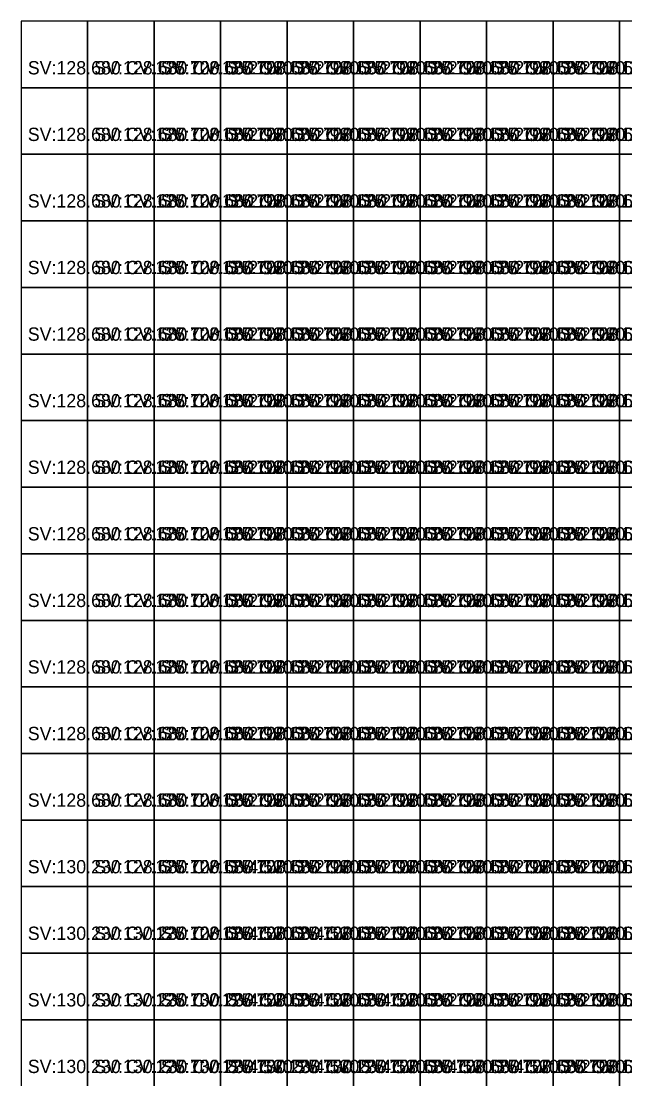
# Model space of a CAD drawing. Header units: metres. Extents: x 287857 to 287981, y 62957 to 63018.
# Drawn here: x 287856.92 to 287866.02, y 63001.93 to 63017.83 of the extents above; entities that cross this region are included whole.
import ezdxf

# ---------------------------------------------------------------- set-up
doc = ezdxf.new("R2010")
doc.units = ezdxf.units.M
doc.layers.add('CORR-CUT', color=7, linetype='Continuous', true_color=0x3b82f6)
doc.layers.add('CORR-DIFF-TXT', color=7, linetype='Continuous', true_color=0xffffff)

msp = doc.modelspace()

# ---------------------------------------------------------------- linework, layer by layer
at = {"layer": 'CORR-CUT'}
for points in [[(287856.925, 63016.831, 128.68), (287857.925, 63016.831, 128.68), (287857.925, 63017.831, 128.68), (287856.925, 63017.831, 128.68), (287856.925, 63016.831, 128.68)], [(287857.925, 63016.831, 128.68), (287858.925, 63016.831, 128.68), (287858.925, 63017.831, 128.68), (287857.925, 63017.831, 128.68), (287857.925, 63016.831, 128.68)], [(287858.925, 63016.831, 128.68), (287859.925, 63016.831, 128.68), (287859.925, 63017.831, 128.68), (287858.925, 63017.831, 128.68), (287858.925, 63016.831, 128.68)], [(287859.925, 63016.831, 128.68), (287860.925, 63016.831, 128.68), (287860.925, 63017.831, 128.68), (287859.925, 63017.831, 128.68), (287859.925, 63016.831, 128.68)], [(287860.925, 63016.831, 128.68), (287861.925, 63016.831, 128.68), (287861.925, 63017.831, 128.68), (287860.925, 63017.831, 128.68), (287860.925, 63016.831, 128.68)], [(287861.925, 63016.831, 128.68), (287862.925, 63016.831, 128.68), (287862.925, 63017.831, 128.68), (287861.925, 63017.831, 128.68), (287861.925, 63016.831, 128.68)], [(287862.925, 63016.831, 128.68), (287863.925, 63016.831, 128.68), (287863.925, 63017.831, 128.68), (287862.925, 63017.831, 128.68), (287862.925, 63016.831, 128.68)], [(287863.925, 63016.831, 128.68), (287864.925, 63016.831, 128.68), (287864.925, 63017.831, 128.68), (287863.925, 63017.831, 128.68), (287863.925, 63016.831, 128.68)], [(287864.925, 63016.831, 128.68), (287865.925, 63016.831, 128.68), (287865.925, 63017.831, 128.68), (287864.925, 63017.831, 128.68), (287864.925, 63016.831, 128.68)], [(287865.925, 63016.831, 128.68), (287866.925, 63016.831, 128.68), (287866.925, 63017.831, 128.68), (287865.925, 63017.831, 128.68), (287865.925, 63016.831, 128.68)], [(287856.925, 63015.831, 128.68), (287857.925, 63015.831, 128.68), (287857.925, 63016.831, 128.68), (287856.925, 63016.831, 128.68), (287856.925, 63015.831, 128.68)], [(287857.925, 63015.831, 128.68), (287858.925, 63015.831, 128.68), (287858.925, 63016.831, 128.68), (287857.925, 63016.831, 128.68), (287857.925, 63015.831, 128.68)], [(287858.925, 63015.831, 128.68), (287859.925, 63015.831, 128.68), (287859.925, 63016.831, 128.68), (287858.925, 63016.831, 128.68), (287858.925, 63015.831, 128.68)], [(287859.925, 63015.831, 128.68), (287860.925, 63015.831, 128.68), (287860.925, 63016.831, 128.68), (287859.925, 63016.831, 128.68), (287859.925, 63015.831, 128.68)], [(287860.925, 63015.831, 128.68), (287861.925, 63015.831, 128.68), (287861.925, 63016.831, 128.68), (287860.925, 63016.831, 128.68), (287860.925, 63015.831, 128.68)], [(287861.925, 63015.831, 128.68), (287862.925, 63015.831, 128.68), (287862.925, 63016.831, 128.68), (287861.925, 63016.831, 128.68), (287861.925, 63015.831, 128.68)], [(287862.925, 63015.831, 128.68), (287863.925, 63015.831, 128.68), (287863.925, 63016.831, 128.68), (287862.925, 63016.831, 128.68), (287862.925, 63015.831, 128.68)], [(287863.925, 63015.831, 128.68), (287864.925, 63015.831, 128.68), (287864.925, 63016.831, 128.68), (287863.925, 63016.831, 128.68), (287863.925, 63015.831, 128.68)], [(287864.925, 63015.831, 128.68), (287865.925, 63015.831, 128.68), (287865.925, 63016.831, 128.68), (287864.925, 63016.831, 128.68), (287864.925, 63015.831, 128.68)], [(287865.925, 63015.831, 128.68), (287866.925, 63015.831, 128.68), (287866.925, 63016.831, 128.68), (287865.925, 63016.831, 128.68), (287865.925, 63015.831, 128.68)], [(287856.925, 63014.831, 128.68), (287857.925, 63014.831, 128.68), (287857.925, 63015.831, 128.68), (287856.925, 63015.831, 128.68), (287856.925, 63014.831, 128.68)], [(287857.925, 63014.831, 128.68), (287858.925, 63014.831, 128.68), (287858.925, 63015.831, 128.68), (287857.925, 63015.831, 128.68), (287857.925, 63014.831, 128.68)], [(287858.925, 63014.831, 128.68), (287859.925, 63014.831, 128.68), (287859.925, 63015.831, 128.68), (287858.925, 63015.831, 128.68), (287858.925, 63014.831, 128.68)], [(287859.925, 63014.831, 128.68), (287860.925, 63014.831, 128.68), (287860.925, 63015.831, 128.68), (287859.925, 63015.831, 128.68), (287859.925, 63014.831, 128.68)], [(287860.925, 63014.831, 128.68), (287861.925, 63014.831, 128.68), (287861.925, 63015.831, 128.68), (287860.925, 63015.831, 128.68), (287860.925, 63014.831, 128.68)], [(287861.925, 63014.831, 128.68), (287862.925, 63014.831, 128.68), (287862.925, 63015.831, 128.68), (287861.925, 63015.831, 128.68), (287861.925, 63014.831, 128.68)], [(287862.925, 63014.831, 128.68), (287863.925, 63014.831, 128.68), (287863.925, 63015.831, 128.68), (287862.925, 63015.831, 128.68), (287862.925, 63014.831, 128.68)], [(287863.925, 63014.831, 128.68), (287864.925, 63014.831, 128.68), (287864.925, 63015.831, 128.68), (287863.925, 63015.831, 128.68), (287863.925, 63014.831, 128.68)], [(287864.925, 63014.831, 128.68), (287865.925, 63014.831, 128.68), (287865.925, 63015.831, 128.68), (287864.925, 63015.831, 128.68), (287864.925, 63014.831, 128.68)], [(287865.925, 63014.831, 128.68), (287866.925, 63014.831, 128.68), (287866.925, 63015.831, 128.68), (287865.925, 63015.831, 128.68), (287865.925, 63014.831, 128.68)], [(287856.925, 63013.831, 128.68), (287857.925, 63013.831, 128.68), (287857.925, 63014.831, 128.68), (287856.925, 63014.831, 128.68), (287856.925, 63013.831, 128.68)], [(287857.925, 63013.831, 128.68), (287858.925, 63013.831, 128.68), (287858.925, 63014.831, 128.68), (287857.925, 63014.831, 128.68), (287857.925, 63013.831, 128.68)], [(287858.925, 63013.831, 128.68), (287859.925, 63013.831, 128.68), (287859.925, 63014.831, 128.68), (287858.925, 63014.831, 128.68), (287858.925, 63013.831, 128.68)], [(287859.925, 63013.831, 128.68), (287860.925, 63013.831, 128.68), (287860.925, 63014.831, 128.68), (287859.925, 63014.831, 128.68), (287859.925, 63013.831, 128.68)], [(287860.925, 63013.831, 128.68), (287861.925, 63013.831, 128.68), (287861.925, 63014.831, 128.68), (287860.925, 63014.831, 128.68), (287860.925, 63013.831, 128.68)], [(287861.925, 63013.831, 128.68), (287862.925, 63013.831, 128.68), (287862.925, 63014.831, 128.68), (287861.925, 63014.831, 128.68), (287861.925, 63013.831, 128.68)], [(287862.925, 63013.831, 128.68), (287863.925, 63013.831, 128.68), (287863.925, 63014.831, 128.68), (287862.925, 63014.831, 128.68), (287862.925, 63013.831, 128.68)], [(287863.925, 63013.831, 128.68), (287864.925, 63013.831, 128.68), (287864.925, 63014.831, 128.68), (287863.925, 63014.831, 128.68), (287863.925, 63013.831, 128.68)], [(287864.925, 63013.831, 128.68), (287865.925, 63013.831, 128.68), (287865.925, 63014.831, 128.68), (287864.925, 63014.831, 128.68), (287864.925, 63013.831, 128.68)], [(287865.925, 63013.831, 128.68), (287866.925, 63013.831, 128.68), (287866.925, 63014.831, 128.68), (287865.925, 63014.831, 128.68), (287865.925, 63013.831, 128.68)], [(287856.925, 63012.831, 128.68), (287857.925, 63012.831, 128.68), (287857.925, 63013.831, 128.68), (287856.925, 63013.831, 128.68), (287856.925, 63012.831, 128.68)], [(287857.925, 63012.831, 128.68), (287858.925, 63012.831, 128.68), (287858.925, 63013.831, 128.68), (287857.925, 63013.831, 128.68), (287857.925, 63012.831, 128.68)], [(287858.925, 63012.831, 128.68), (287859.925, 63012.831, 128.68), (287859.925, 63013.831, 128.68), (287858.925, 63013.831, 128.68), (287858.925, 63012.831, 128.68)], [(287859.925, 63012.831, 128.68), (287860.925, 63012.831, 128.68), (287860.925, 63013.831, 128.68), (287859.925, 63013.831, 128.68), (287859.925, 63012.831, 128.68)], [(287860.925, 63012.831, 128.68), (287861.925, 63012.831, 128.68), (287861.925, 63013.831, 128.68), (287860.925, 63013.831, 128.68), (287860.925, 63012.831, 128.68)], [(287861.925, 63012.831, 128.68), (287862.925, 63012.831, 128.68), (287862.925, 63013.831, 128.68), (287861.925, 63013.831, 128.68), (287861.925, 63012.831, 128.68)], [(287862.925, 63012.831, 128.68), (287863.925, 63012.831, 128.68), (287863.925, 63013.831, 128.68), (287862.925, 63013.831, 128.68), (287862.925, 63012.831, 128.68)], [(287863.925, 63012.831, 128.68), (287864.925, 63012.831, 128.68), (287864.925, 63013.831, 128.68), (287863.925, 63013.831, 128.68), (287863.925, 63012.831, 128.68)], [(287864.925, 63012.831, 128.68), (287865.925, 63012.831, 128.68), (287865.925, 63013.831, 128.68), (287864.925, 63013.831, 128.68), (287864.925, 63012.831, 128.68)], [(287865.925, 63012.831, 128.68), (287866.925, 63012.831, 128.68), (287866.925, 63013.831, 128.68), (287865.925, 63013.831, 128.68), (287865.925, 63012.831, 128.68)], [(287856.925, 63011.831, 128.68), (287857.925, 63011.831, 128.68), (287857.925, 63012.831, 128.68), (287856.925, 63012.831, 128.68), (287856.925, 63011.831, 128.68)], [(287857.925, 63011.831, 128.68), (287858.925, 63011.831, 128.68), (287858.925, 63012.831, 128.68), (287857.925, 63012.831, 128.68), (287857.925, 63011.831, 128.68)], [(287858.925, 63011.831, 128.68), (287859.925, 63011.831, 128.68), (287859.925, 63012.831, 128.68), (287858.925, 63012.831, 128.68), (287858.925, 63011.831, 128.68)], [(287859.925, 63011.831, 128.68), (287860.925, 63011.831, 128.68), (287860.925, 63012.831, 128.68), (287859.925, 63012.831, 128.68), (287859.925, 63011.831, 128.68)], [(287860.925, 63011.831, 128.68), (287861.925, 63011.831, 128.68), (287861.925, 63012.831, 128.68), (287860.925, 63012.831, 128.68), (287860.925, 63011.831, 128.68)], [(287861.925, 63011.831, 128.68), (287862.925, 63011.831, 128.68), (287862.925, 63012.831, 128.68), (287861.925, 63012.831, 128.68), (287861.925, 63011.831, 128.68)], [(287862.925, 63011.831, 128.68), (287863.925, 63011.831, 128.68), (287863.925, 63012.831, 128.68), (287862.925, 63012.831, 128.68), (287862.925, 63011.831, 128.68)], [(287863.925, 63011.831, 128.68), (287864.925, 63011.831, 128.68), (287864.925, 63012.831, 128.68), (287863.925, 63012.831, 128.68), (287863.925, 63011.831, 128.68)], [(287864.925, 63011.831, 128.68), (287865.925, 63011.831, 128.68), (287865.925, 63012.831, 128.68), (287864.925, 63012.831, 128.68), (287864.925, 63011.831, 128.68)], [(287865.925, 63011.831, 128.68), (287866.925, 63011.831, 128.68), (287866.925, 63012.831, 128.68), (287865.925, 63012.831, 128.68), (287865.925, 63011.831, 128.68)], [(287856.925, 63010.831, 128.68), (287857.925, 63010.831, 128.68), (287857.925, 63011.831, 128.68), (287856.925, 63011.831, 128.68), (287856.925, 63010.831, 128.68)], [(287857.925, 63010.831, 128.68), (287858.925, 63010.831, 128.68), (287858.925, 63011.831, 128.68), (287857.925, 63011.831, 128.68), (287857.925, 63010.831, 128.68)], [(287858.925, 63010.831, 128.68), (287859.925, 63010.831, 128.68), (287859.925, 63011.831, 128.68), (287858.925, 63011.831, 128.68), (287858.925, 63010.831, 128.68)], [(287859.925, 63010.831, 128.68), (287860.925, 63010.831, 128.68), (287860.925, 63011.831, 128.68), (287859.925, 63011.831, 128.68), (287859.925, 63010.831, 128.68)], [(287860.925, 63010.831, 128.68), (287861.925, 63010.831, 128.68), (287861.925, 63011.831, 128.68), (287860.925, 63011.831, 128.68), (287860.925, 63010.831, 128.68)], [(287861.925, 63010.831, 128.68), (287862.925, 63010.831, 128.68), (287862.925, 63011.831, 128.68), (287861.925, 63011.831, 128.68), (287861.925, 63010.831, 128.68)], [(287862.925, 63010.831, 128.68), (287863.925, 63010.831, 128.68), (287863.925, 63011.831, 128.68), (287862.925, 63011.831, 128.68), (287862.925, 63010.831, 128.68)], [(287863.925, 63010.831, 128.68), (287864.925, 63010.831, 128.68), (287864.925, 63011.831, 128.68), (287863.925, 63011.831, 128.68), (287863.925, 63010.831, 128.68)], [(287864.925, 63010.831, 128.68), (287865.925, 63010.831, 128.68), (287865.925, 63011.831, 128.68), (287864.925, 63011.831, 128.68), (287864.925, 63010.831, 128.68)], [(287865.925, 63010.831, 128.68), (287866.925, 63010.831, 128.68), (287866.925, 63011.831, 128.68), (287865.925, 63011.831, 128.68), (287865.925, 63010.831, 128.68)], [(287856.925, 63009.831, 128.68), (287857.925, 63009.831, 128.68), (287857.925, 63010.831, 128.68), (287856.925, 63010.831, 128.68), (287856.925, 63009.831, 128.68)], [(287857.925, 63009.831, 128.68), (287858.925, 63009.831, 128.68), (287858.925, 63010.831, 128.68), (287857.925, 63010.831, 128.68), (287857.925, 63009.831, 128.68)], [(287858.925, 63009.831, 128.68), (287859.925, 63009.831, 128.68), (287859.925, 63010.831, 128.68), (287858.925, 63010.831, 128.68), (287858.925, 63009.831, 128.68)], [(287859.925, 63009.831, 128.68), (287860.925, 63009.831, 128.68), (287860.925, 63010.831, 128.68), (287859.925, 63010.831, 128.68), (287859.925, 63009.831, 128.68)], [(287860.925, 63009.831, 128.68), (287861.925, 63009.831, 128.68), (287861.925, 63010.831, 128.68), (287860.925, 63010.831, 128.68), (287860.925, 63009.831, 128.68)], [(287861.925, 63009.831, 128.68), (287862.925, 63009.831, 128.68), (287862.925, 63010.831, 128.68), (287861.925, 63010.831, 128.68), (287861.925, 63009.831, 128.68)], [(287862.925, 63009.831, 128.68), (287863.925, 63009.831, 128.68), (287863.925, 63010.831, 128.68), (287862.925, 63010.831, 128.68), (287862.925, 63009.831, 128.68)], [(287863.925, 63009.831, 128.68), (287864.925, 63009.831, 128.68), (287864.925, 63010.831, 128.68), (287863.925, 63010.831, 128.68), (287863.925, 63009.831, 128.68)], [(287864.925, 63009.831, 128.68), (287865.925, 63009.831, 128.68), (287865.925, 63010.831, 128.68), (287864.925, 63010.831, 128.68), (287864.925, 63009.831, 128.68)], [(287865.925, 63009.831, 128.68), (287866.925, 63009.831, 128.68), (287866.925, 63010.831, 128.68), (287865.925, 63010.831, 128.68), (287865.925, 63009.831, 128.68)], [(287856.925, 63008.831, 128.68), (287857.925, 63008.831, 128.68), (287857.925, 63009.831, 128.68), (287856.925, 63009.831, 128.68), (287856.925, 63008.831, 128.68)], [(287857.925, 63008.831, 128.68), (287858.925, 63008.831, 128.68), (287858.925, 63009.831, 128.68), (287857.925, 63009.831, 128.68), (287857.925, 63008.831, 128.68)], [(287858.925, 63008.831, 128.68), (287859.925, 63008.831, 128.68), (287859.925, 63009.831, 128.68), (287858.925, 63009.831, 128.68), (287858.925, 63008.831, 128.68)], [(287859.925, 63008.831, 128.68), (287860.925, 63008.831, 128.68), (287860.925, 63009.831, 128.68), (287859.925, 63009.831, 128.68), (287859.925, 63008.831, 128.68)], [(287860.925, 63008.831, 128.68), (287861.925, 63008.831, 128.68), (287861.925, 63009.831, 128.68), (287860.925, 63009.831, 128.68), (287860.925, 63008.831, 128.68)], [(287861.925, 63008.831, 128.68), (287862.925, 63008.831, 128.68), (287862.925, 63009.831, 128.68), (287861.925, 63009.831, 128.68), (287861.925, 63008.831, 128.68)], [(287862.925, 63008.831, 128.68), (287863.925, 63008.831, 128.68), (287863.925, 63009.831, 128.68), (287862.925, 63009.831, 128.68), (287862.925, 63008.831, 128.68)], [(287863.925, 63008.831, 128.68), (287864.925, 63008.831, 128.68), (287864.925, 63009.831, 128.68), (287863.925, 63009.831, 128.68), (287863.925, 63008.831, 128.68)], [(287864.925, 63008.831, 128.68), (287865.925, 63008.831, 128.68), (287865.925, 63009.831, 128.68), (287864.925, 63009.831, 128.68), (287864.925, 63008.831, 128.68)], [(287865.925, 63008.831, 128.68), (287866.925, 63008.831, 128.68), (287866.925, 63009.831, 128.68), (287865.925, 63009.831, 128.68), (287865.925, 63008.831, 128.68)], [(287856.925, 63007.831, 128.68), (287857.925, 63007.831, 128.68), (287857.925, 63008.831, 128.68), (287856.925, 63008.831, 128.68), (287856.925, 63007.831, 128.68)], [(287857.925, 63007.831, 128.68), (287858.925, 63007.831, 128.68), (287858.925, 63008.831, 128.68), (287857.925, 63008.831, 128.68), (287857.925, 63007.831, 128.68)], [(287858.925, 63007.831, 128.68), (287859.925, 63007.831, 128.68), (287859.925, 63008.831, 128.68), (287858.925, 63008.831, 128.68), (287858.925, 63007.831, 128.68)], [(287859.925, 63007.831, 128.68), (287860.925, 63007.831, 128.68), (287860.925, 63008.831, 128.68), (287859.925, 63008.831, 128.68), (287859.925, 63007.831, 128.68)], [(287860.925, 63007.831, 128.68), (287861.925, 63007.831, 128.68), (287861.925, 63008.831, 128.68), (287860.925, 63008.831, 128.68), (287860.925, 63007.831, 128.68)], [(287861.925, 63007.831, 128.68), (287862.925, 63007.831, 128.68), (287862.925, 63008.831, 128.68), (287861.925, 63008.831, 128.68), (287861.925, 63007.831, 128.68)], [(287862.925, 63007.831, 128.68), (287863.925, 63007.831, 128.68), (287863.925, 63008.831, 128.68), (287862.925, 63008.831, 128.68), (287862.925, 63007.831, 128.68)], [(287863.925, 63007.831, 128.68), (287864.925, 63007.831, 128.68), (287864.925, 63008.831, 128.68), (287863.925, 63008.831, 128.68), (287863.925, 63007.831, 128.68)], [(287864.925, 63007.831, 128.68), (287865.925, 63007.831, 128.68), (287865.925, 63008.831, 128.68), (287864.925, 63008.831, 128.68), (287864.925, 63007.831, 128.68)], [(287865.925, 63007.831, 128.68), (287866.925, 63007.831, 128.68), (287866.925, 63008.831, 128.68), (287865.925, 63008.831, 128.68), (287865.925, 63007.831, 128.68)], [(287856.925, 63006.831, 128.68), (287857.925, 63006.831, 128.68), (287857.925, 63007.831, 128.68), (287856.925, 63007.831, 128.68), (287856.925, 63006.831, 128.68)], [(287857.925, 63006.831, 128.68), (287858.925, 63006.831, 128.68), (287858.925, 63007.831, 128.68), (287857.925, 63007.831, 128.68), (287857.925, 63006.831, 128.68)], [(287858.925, 63006.831, 128.68), (287859.925, 63006.831, 128.68), (287859.925, 63007.831, 128.68), (287858.925, 63007.831, 128.68), (287858.925, 63006.831, 128.68)], [(287859.925, 63006.831, 128.68), (287860.925, 63006.831, 128.68), (287860.925, 63007.831, 128.68), (287859.925, 63007.831, 128.68), (287859.925, 63006.831, 128.68)], [(287860.925, 63006.831, 128.68), (287861.925, 63006.831, 128.68), (287861.925, 63007.831, 128.68), (287860.925, 63007.831, 128.68), (287860.925, 63006.831, 128.68)], [(287861.925, 63006.831, 128.68), (287862.925, 63006.831, 128.68), (287862.925, 63007.831, 128.68), (287861.925, 63007.831, 128.68), (287861.925, 63006.831, 128.68)], [(287862.925, 63006.831, 128.68), (287863.925, 63006.831, 128.68), (287863.925, 63007.831, 128.68), (287862.925, 63007.831, 128.68), (287862.925, 63006.831, 128.68)], [(287863.925, 63006.831, 128.68), (287864.925, 63006.831, 128.68), (287864.925, 63007.831, 128.68), (287863.925, 63007.831, 128.68), (287863.925, 63006.831, 128.68)], [(287864.925, 63006.831, 128.68), (287865.925, 63006.831, 128.68), (287865.925, 63007.831, 128.68), (287864.925, 63007.831, 128.68), (287864.925, 63006.831, 128.68)], [(287865.925, 63006.831, 128.68), (287866.925, 63006.831, 128.68), (287866.925, 63007.831, 128.68), (287865.925, 63007.831, 128.68), (287865.925, 63006.831, 128.68)], [(287856.925, 63005.831, 128.68), (287857.925, 63005.831, 128.68), (287857.925, 63006.831, 128.68), (287856.925, 63006.831, 128.68), (287856.925, 63005.831, 128.68)], [(287857.925, 63005.831, 128.68), (287858.925, 63005.831, 128.68), (287858.925, 63006.831, 128.68), (287857.925, 63006.831, 128.68), (287857.925, 63005.831, 128.68)], [(287858.925, 63005.831, 128.68), (287859.925, 63005.831, 128.68), (287859.925, 63006.831, 128.68), (287858.925, 63006.831, 128.68), (287858.925, 63005.831, 128.68)], [(287859.925, 63005.831, 128.68), (287860.925, 63005.831, 128.68), (287860.925, 63006.831, 128.68), (287859.925, 63006.831, 128.68), (287859.925, 63005.831, 128.68)], [(287860.925, 63005.831, 128.68), (287861.925, 63005.831, 128.68), (287861.925, 63006.831, 128.68), (287860.925, 63006.831, 128.68), (287860.925, 63005.831, 128.68)], [(287861.925, 63005.831, 128.68), (287862.925, 63005.831, 128.68), (287862.925, 63006.831, 128.68), (287861.925, 63006.831, 128.68), (287861.925, 63005.831, 128.68)], [(287862.925, 63005.831, 128.68), (287863.925, 63005.831, 128.68), (287863.925, 63006.831, 128.68), (287862.925, 63006.831, 128.68), (287862.925, 63005.831, 128.68)], [(287863.925, 63005.831, 128.68), (287864.925, 63005.831, 128.68), (287864.925, 63006.831, 128.68), (287863.925, 63006.831, 128.68), (287863.925, 63005.831, 128.68)], [(287864.925, 63005.831, 128.68), (287865.925, 63005.831, 128.68), (287865.925, 63006.831, 128.68), (287864.925, 63006.831, 128.68), (287864.925, 63005.831, 128.68)], [(287865.925, 63005.831, 128.68), (287866.925, 63005.831, 128.68), (287866.925, 63006.831, 128.68), (287865.925, 63006.831, 128.68), (287865.925, 63005.831, 128.68)], [(287856.925, 63004.831, 130.23), (287857.925, 63004.831, 130.23), (287857.925, 63005.831, 130.23), (287856.925, 63005.831, 130.23), (287856.925, 63004.831, 130.23)], [(287857.925, 63004.831, 128.68), (287858.925, 63004.831, 128.68), (287858.925, 63005.831, 128.68), (287857.925, 63005.831, 128.68), (287857.925, 63004.831, 128.68)], [(287858.925, 63004.831, 128.68), (287859.925, 63004.831, 128.68), (287859.925, 63005.831, 128.68), (287858.925, 63005.831, 128.68), (287858.925, 63004.831, 128.68)], [(287859.925, 63004.831, 128.68), (287860.925, 63004.831, 128.68), (287860.925, 63005.831, 128.68), (287859.925, 63005.831, 128.68), (287859.925, 63004.831, 128.68)], [(287860.925, 63004.831, 128.68), (287861.925, 63004.831, 128.68), (287861.925, 63005.831, 128.68), (287860.925, 63005.831, 128.68), (287860.925, 63004.831, 128.68)], [(287861.925, 63004.831, 128.68), (287862.925, 63004.831, 128.68), (287862.925, 63005.831, 128.68), (287861.925, 63005.831, 128.68), (287861.925, 63004.831, 128.68)], [(287862.925, 63004.831, 128.68), (287863.925, 63004.831, 128.68), (287863.925, 63005.831, 128.68), (287862.925, 63005.831, 128.68), (287862.925, 63004.831, 128.68)], [(287863.925, 63004.831, 128.68), (287864.925, 63004.831, 128.68), (287864.925, 63005.831, 128.68), (287863.925, 63005.831, 128.68), (287863.925, 63004.831, 128.68)], [(287864.925, 63004.831, 128.68), (287865.925, 63004.831, 128.68), (287865.925, 63005.831, 128.68), (287864.925, 63005.831, 128.68), (287864.925, 63004.831, 128.68)], [(287865.925, 63004.831, 128.68), (287866.925, 63004.831, 128.68), (287866.925, 63005.831, 128.68), (287865.925, 63005.831, 128.68), (287865.925, 63004.831, 128.68)], [(287856.925, 63003.831, 130.23), (287857.925, 63003.831, 130.23), (287857.925, 63004.831, 130.23), (287856.925, 63004.831, 130.23), (287856.925, 63003.831, 130.23)], [(287857.925, 63003.831, 130.23), (287858.925, 63003.831, 130.23), (287858.925, 63004.831, 130.23), (287857.925, 63004.831, 130.23), (287857.925, 63003.831, 130.23)], [(287858.925, 63003.831, 128.68), (287859.925, 63003.831, 128.68), (287859.925, 63004.831, 128.68), (287858.925, 63004.831, 128.68), (287858.925, 63003.831, 128.68)], [(287859.925, 63003.831, 128.68), (287860.925, 63003.831, 128.68), (287860.925, 63004.831, 128.68), (287859.925, 63004.831, 128.68), (287859.925, 63003.831, 128.68)], [(287860.925, 63003.831, 128.68), (287861.925, 63003.831, 128.68), (287861.925, 63004.831, 128.68), (287860.925, 63004.831, 128.68), (287860.925, 63003.831, 128.68)], [(287861.925, 63003.831, 128.68), (287862.925, 63003.831, 128.68), (287862.925, 63004.831, 128.68), (287861.925, 63004.831, 128.68), (287861.925, 63003.831, 128.68)], [(287862.925, 63003.831, 128.68), (287863.925, 63003.831, 128.68), (287863.925, 63004.831, 128.68), (287862.925, 63004.831, 128.68), (287862.925, 63003.831, 128.68)], [(287863.925, 63003.831, 128.68), (287864.925, 63003.831, 128.68), (287864.925, 63004.831, 128.68), (287863.925, 63004.831, 128.68), (287863.925, 63003.831, 128.68)], [(287864.925, 63003.831, 128.68), (287865.925, 63003.831, 128.68), (287865.925, 63004.831, 128.68), (287864.925, 63004.831, 128.68), (287864.925, 63003.831, 128.68)], [(287865.925, 63003.831, 128.68), (287866.925, 63003.831, 128.68), (287866.925, 63004.831, 128.68), (287865.925, 63004.831, 128.68), (287865.925, 63003.831, 128.68)], [(287856.925, 63002.831, 130.23), (287857.925, 63002.831, 130.23), (287857.925, 63003.831, 130.23), (287856.925, 63003.831, 130.23), (287856.925, 63002.831, 130.23)], [(287857.925, 63002.831, 130.23), (287858.925, 63002.831, 130.23), (287858.925, 63003.831, 130.23), (287857.925, 63003.831, 130.23), (287857.925, 63002.831, 130.23)], [(287858.925, 63002.831, 130.23), (287859.925, 63002.831, 130.23), (287859.925, 63003.831, 130.23), (287858.925, 63003.831, 130.23), (287858.925, 63002.831, 130.23)], [(287859.925, 63002.831, 128.68), (287860.925, 63002.831, 128.68), (287860.925, 63003.831, 128.68), (287859.925, 63003.831, 128.68), (287859.925, 63002.831, 128.68)], [(287860.925, 63002.831, 128.68), (287861.925, 63002.831, 128.68), (287861.925, 63003.831, 128.68), (287860.925, 63003.831, 128.68), (287860.925, 63002.831, 128.68)], [(287861.925, 63002.831, 128.68), (287862.925, 63002.831, 128.68), (287862.925, 63003.831, 128.68), (287861.925, 63003.831, 128.68), (287861.925, 63002.831, 128.68)], [(287862.925, 63002.831, 128.68), (287863.925, 63002.831, 128.68), (287863.925, 63003.831, 128.68), (287862.925, 63003.831, 128.68), (287862.925, 63002.831, 128.68)], [(287863.925, 63002.831, 128.68), (287864.925, 63002.831, 128.68), (287864.925, 63003.831, 128.68), (287863.925, 63003.831, 128.68), (287863.925, 63002.831, 128.68)], [(287864.925, 63002.831, 128.68), (287865.925, 63002.831, 128.68), (287865.925, 63003.831, 128.68), (287864.925, 63003.831, 128.68), (287864.925, 63002.831, 128.68)], [(287865.925, 63002.831, 128.68), (287866.925, 63002.831, 128.68), (287866.925, 63003.831, 128.68), (287865.925, 63003.831, 128.68), (287865.925, 63002.831, 128.68)], [(287856.925, 63001.831, 130.23), (287857.925, 63001.831, 130.23), (287857.925, 63002.831, 130.23), (287856.925, 63002.831, 130.23), (287856.925, 63001.831, 130.23)], [(287857.925, 63001.831, 130.23), (287858.925, 63001.831, 130.23), (287858.925, 63002.831, 130.23), (287857.925, 63002.831, 130.23), (287857.925, 63001.831, 130.23)], [(287858.925, 63001.831, 130.23), (287859.925, 63001.831, 130.23), (287859.925, 63002.831, 130.23), (287858.925, 63002.831, 130.23), (287858.925, 63001.831, 130.23)], [(287859.925, 63001.831, 130.23), (287860.925, 63001.831, 130.23), (287860.925, 63002.831, 130.23), (287859.925, 63002.831, 130.23), (287859.925, 63001.831, 130.23)], [(287860.925, 63001.831, 130.23), (287861.925, 63001.831, 130.23), (287861.925, 63002.831, 130.23), (287860.925, 63002.831, 130.23), (287860.925, 63001.831, 130.23)], [(287861.925, 63001.831, 128.68), (287862.925, 63001.831, 128.68), (287862.925, 63002.831, 128.68), (287861.925, 63002.831, 128.68), (287861.925, 63001.831, 128.68)], [(287862.925, 63001.831, 128.68), (287863.925, 63001.831, 128.68), (287863.925, 63002.831, 128.68), (287862.925, 63002.831, 128.68), (287862.925, 63001.831, 128.68)], [(287863.925, 63001.831, 128.68), (287864.925, 63001.831, 128.68), (287864.925, 63002.831, 128.68), (287863.925, 63002.831, 128.68), (287863.925, 63001.831, 128.68)], [(287864.925, 63001.831, 128.68), (287865.925, 63001.831, 128.68), (287865.925, 63002.831, 128.68), (287864.925, 63002.831, 128.68), (287864.925, 63001.831, 128.68)], [(287865.925, 63001.831, 128.68), (287866.925, 63001.831, 128.68), (287866.925, 63002.831, 128.68), (287865.925, 63002.831, 128.68), (287865.925, 63001.831, 128.68)]]:
    msp.add_polyline3d(points, dxfattribs=at)

# ---------------------------------------------------------------- texts
at = {"layer": 'CORR-DIFF-TXT'}
for s, p in [('SV:128.680 CV:125.700 D:-2.980', (287857.025, 63017.031, 128.68)), ('SV:128.680 CV:125.700 D:-2.980', (287858.025, 63017.031, 128.68)), ('SV:128.680 CV:125.700 D:-2.980', (287859.025, 63017.031, 128.68)), ('SV:128.680 CV:125.700 D:-2.980', (287860.025, 63017.031, 128.68)), ('SV:128.680 CV:125.700 D:-2.980', (287861.025, 63017.031, 128.68)), ('SV:128.680 CV:125.700 D:-2.980', (287862.025, 63017.031, 128.68)), ('SV:128.680 CV:125.700 D:-2.980', (287863.025, 63017.031, 128.68)), ('SV:128.680 CV:125.700 D:-2.980', (287864.025, 63017.031, 128.68)), ('SV:128.680 CV:125.700 D:-2.980', (287865.025, 63017.031, 128.68)), ('SV:128.680 CV:125.700 D:-2.980', (287857.025, 63016.031, 128.68)), ('SV:128.680 CV:125.700 D:-2.980', (287858.025, 63016.031, 128.68)), ('SV:128.680 CV:125.700 D:-2.980', (287859.025, 63016.031, 128.68)), ('SV:128.680 CV:125.700 D:-2.980', (287860.025, 63016.031, 128.68)), ('SV:128.680 CV:125.700 D:-2.980', (287861.025, 63016.031, 128.68)), ('SV:128.680 CV:125.700 D:-2.980', (287862.025, 63016.031, 128.68)), ('SV:128.680 CV:125.700 D:-2.980', (287863.025, 63016.031, 128.68)), ('SV:128.680 CV:125.700 D:-2.980', (287864.025, 63016.031, 128.68)), ('SV:128.680 CV:125.700 D:-2.980', (287865.025, 63016.031, 128.68)), ('SV:128.680 CV:125.700 D:-2.980', (287857.025, 63015.031, 128.68)), ('SV:128.680 CV:125.700 D:-2.980', (287858.025, 63015.031, 128.68)), ('SV:128.680 CV:125.700 D:-2.980', (287859.025, 63015.031, 128.68)), ('SV:128.680 CV:125.700 D:-2.980', (287860.025, 63015.031, 128.68)), ('SV:128.680 CV:125.700 D:-2.980', (287861.025, 63015.031, 128.68)), ('SV:128.680 CV:125.700 D:-2.980', (287862.025, 63015.031, 128.68)), ('SV:128.680 CV:125.700 D:-2.980', (287863.025, 63015.031, 128.68)), ('SV:128.680 CV:125.700 D:-2.980', (287864.025, 63015.031, 128.68)), ('SV:128.680 CV:125.700 D:-2.980', (287865.025, 63015.031, 128.68)), ('SV:128.680 CV:125.700 D:-2.980', (287857.025, 63014.031, 128.68)), ('SV:128.680 CV:125.700 D:-2.980', (287858.025, 63014.031, 128.68)), ('SV:128.680 CV:125.700 D:-2.980', (287859.025, 63014.031, 128.68)), ('SV:128.680 CV:125.700 D:-2.980', (287860.025, 63014.031, 128.68)), ('SV:128.680 CV:125.700 D:-2.980', (287861.025, 63014.031, 128.68)), ('SV:128.680 CV:125.700 D:-2.980', (287862.025, 63014.031, 128.68)), ('SV:128.680 CV:125.700 D:-2.980', (287863.025, 63014.031, 128.68)), ('SV:128.680 CV:125.700 D:-2.980', (287864.025, 63014.031, 128.68)), ('SV:128.680 CV:125.700 D:-2.980', (287865.025, 63014.031, 128.68)), ('SV:128.680 CV:125.700 D:-2.980', (287857.025, 63013.031, 128.68)), ('SV:128.680 CV:125.700 D:-2.980', (287858.025, 63013.031, 128.68)), ('SV:128.680 CV:125.700 D:-2.980', (287859.025, 63013.031, 128.68)), ('SV:128.680 CV:125.700 D:-2.980', (287860.025, 63013.031, 128.68)), ('SV:128.680 CV:125.700 D:-2.980', (287861.025, 63013.031, 128.68)), ('SV:128.680 CV:125.700 D:-2.980', (287862.025, 63013.031, 128.68)), ('SV:128.680 CV:125.700 D:-2.980', (287863.025, 63013.031, 128.68)), ('SV:128.680 CV:125.700 D:-2.980', (287864.025, 63013.031, 128.68)), ('SV:128.680 CV:125.700 D:-2.980', (287865.025, 63013.031, 128.68)), ('SV:128.680 CV:125.700 D:-2.980', (287857.025, 63012.031, 128.68)), ('SV:128.680 CV:125.700 D:-2.980', (287858.025, 63012.031, 128.68)), ('SV:128.680 CV:125.700 D:-2.980', (287859.025, 63012.031, 128.68)), ('SV:128.680 CV:125.700 D:-2.980', (287860.025, 63012.031, 128.68)), ('SV:128.680 CV:125.700 D:-2.980', (287861.025, 63012.031, 128.68)), ('SV:128.680 CV:125.700 D:-2.980', (287862.025, 63012.031, 128.68)), ('SV:128.680 CV:125.700 D:-2.980', (287863.025, 63012.031, 128.68)), ('SV:128.680 CV:125.700 D:-2.980', (287864.025, 63012.031, 128.68)), ('SV:128.680 CV:125.700 D:-2.980', (287865.025, 63012.031, 128.68)), ('SV:128.680 CV:125.700 D:-2.980', (287857.025, 63011.031, 128.68)), ('SV:128.680 CV:125.700 D:-2.980', (287858.025, 63011.031, 128.68)), ('SV:128.680 CV:125.700 D:-2.980', (287859.025, 63011.031, 128.68)), ('SV:128.680 CV:125.700 D:-2.980', (287860.025, 63011.031, 128.68)), ('SV:128.680 CV:125.700 D:-2.980', (287861.025, 63011.031, 128.68)), ('SV:128.680 CV:125.700 D:-2.980', (287862.025, 63011.031, 128.68)), ('SV:128.680 CV:125.700 D:-2.980', (287863.025, 63011.031, 128.68)), ('SV:128.680 CV:125.700 D:-2.980', (287864.025, 63011.031, 128.68)), ('SV:128.680 CV:125.700 D:-2.980', (287865.025, 63011.031, 128.68)), ('SV:128.680 CV:125.700 D:-2.980', (287857.025, 63010.031, 128.68)), ('SV:128.680 CV:125.700 D:-2.980', (287858.025, 63010.031, 128.68)), ('SV:128.680 CV:125.700 D:-2.980', (287859.025, 63010.031, 128.68)), ('SV:128.680 CV:125.700 D:-2.980', (287860.025, 63010.031, 128.68)), ('SV:128.680 CV:125.700 D:-2.980', (287861.025, 63010.031, 128.68)), ('SV:128.680 CV:125.700 D:-2.980', (287862.025, 63010.031, 128.68)), ('SV:128.680 CV:125.700 D:-2.980', (287863.025, 63010.031, 128.68)), ('SV:128.680 CV:125.700 D:-2.980', (287864.025, 63010.031, 128.68)), ('SV:128.680 CV:125.700 D:-2.980', (287865.025, 63010.031, 128.68)), ('SV:128.680 CV:125.700 D:-2.980', (287857.025, 63009.031, 128.68)), ('SV:128.680 CV:125.700 D:-2.980', (287858.025, 63009.031, 128.68)), ('SV:128.680 CV:125.700 D:-2.980', (287859.025, 63009.031, 128.68)), ('SV:128.680 CV:125.700 D:-2.980', (287860.025, 63009.031, 128.68)), ('SV:128.680 CV:125.700 D:-2.980', (287861.025, 63009.031, 128.68)), ('SV:128.680 CV:125.700 D:-2.980', (287862.025, 63009.031, 128.68)), ('SV:128.680 CV:125.700 D:-2.980', (287863.025, 63009.031, 128.68)), ('SV:128.680 CV:125.700 D:-2.980', (287864.025, 63009.031, 128.68)), ('SV:128.680 CV:125.700 D:-2.980', (287865.025, 63009.031, 128.68)), ('SV:128.680 CV:125.700 D:-2.980', (287857.025, 63008.031, 128.68)), ('SV:128.680 CV:125.700 D:-2.980', (287858.025, 63008.031, 128.68)), ('SV:128.680 CV:125.700 D:-2.980', (287859.025, 63008.031, 128.68)), ('SV:128.680 CV:125.700 D:-2.980', (287860.025, 63008.031, 128.68)), ('SV:128.680 CV:125.700 D:-2.980', (287861.025, 63008.031, 128.68)), ('SV:128.680 CV:125.700 D:-2.980', (287862.025, 63008.031, 128.68)), ('SV:128.680 CV:125.700 D:-2.980', (287863.025, 63008.031, 128.68)), ('SV:128.680 CV:125.700 D:-2.980', (287864.025, 63008.031, 128.68)), ('SV:128.680 CV:125.700 D:-2.980', (287865.025, 63008.031, 128.68)), ('SV:128.680 CV:125.700 D:-2.980', (287857.025, 63007.031, 128.68)), ('SV:128.680 CV:125.700 D:-2.980', (287858.025, 63007.031, 128.68)), ('SV:128.680 CV:125.700 D:-2.980', (287859.025, 63007.031, 128.68)), ('SV:128.680 CV:125.700 D:-2.980', (287860.025, 63007.031, 128.68)), ('SV:128.680 CV:125.700 D:-2.980', (287861.025, 63007.031, 128.68)), ('SV:128.680 CV:125.700 D:-2.980', (287862.025, 63007.031, 128.68)), ('SV:128.680 CV:125.700 D:-2.980', (287863.025, 63007.031, 128.68)), ('SV:128.680 CV:125.700 D:-2.980', (287864.025, 63007.031, 128.68)), ('SV:128.680 CV:125.700 D:-2.980', (287865.025, 63007.031, 128.68)), ('SV:128.680 CV:125.700 D:-2.980', (287857.025, 63006.031, 128.68)), ('SV:128.680 CV:125.700 D:-2.980', (287858.025, 63006.031, 128.68)), ('SV:128.680 CV:125.700 D:-2.980', (287859.025, 63006.031, 128.68)), ('SV:128.680 CV:125.700 D:-2.980', (287860.025, 63006.031, 128.68)), ('SV:128.680 CV:125.700 D:-2.980', (287861.025, 63006.031, 128.68)), ('SV:128.680 CV:125.700 D:-2.980', (287862.025, 63006.031, 128.68)), ('SV:128.680 CV:125.700 D:-2.980', (287863.025, 63006.031, 128.68)), ('SV:128.680 CV:125.700 D:-2.980', (287864.025, 63006.031, 128.68)), ('SV:128.680 CV:125.700 D:-2.980', (287865.025, 63006.031, 128.68)), ('SV:130.230 CV:125.700 D:-4.530', (287857.025, 63005.031, 130.23)), ('SV:128.680 CV:125.700 D:-2.980', (287858.025, 63005.031, 128.68)), ('SV:128.680 CV:125.700 D:-2.980', (287859.025, 63005.031, 128.68)), ('SV:128.680 CV:125.700 D:-2.980', (287860.025, 63005.031, 128.68)), ('SV:128.680 CV:125.700 D:-2.980', (287861.025, 63005.031, 128.68)), ('SV:128.680 CV:125.700 D:-2.980', (287862.025, 63005.031, 128.68)), ('SV:128.680 CV:125.700 D:-2.980', (287863.025, 63005.031, 128.68)), ('SV:128.680 CV:125.700 D:-2.980', (287864.025, 63005.031, 128.68)), ('SV:128.680 CV:125.700 D:-2.980', (287865.025, 63005.031, 128.68)), ('SV:130.230 CV:125.700 D:-4.530', (287857.025, 63004.031, 130.23)), ('SV:130.230 CV:125.700 D:-4.530', (287858.025, 63004.031, 130.23)), ('SV:128.680 CV:125.700 D:-2.980', (287859.025, 63004.031, 128.68)), ('SV:128.680 CV:125.700 D:-2.980', (287860.025, 63004.031, 128.68)), ('SV:128.680 CV:125.700 D:-2.980', (287861.025, 63004.031, 128.68)), ('SV:128.680 CV:125.700 D:-2.980', (287862.025, 63004.031, 128.68)), ('SV:128.680 CV:125.700 D:-2.980', (287863.025, 63004.031, 128.68)), ('SV:128.680 CV:125.700 D:-2.980', (287864.025, 63004.031, 128.68)), ('SV:128.680 CV:125.700 D:-2.980', (287865.025, 63004.031, 128.68)), ('SV:130.230 CV:125.700 D:-4.530', (287857.025, 63003.031, 130.23)), ('SV:130.230 CV:125.700 D:-4.530', (287858.025, 63003.031, 130.23)), ('SV:130.230 CV:125.700 D:-4.530', (287859.025, 63003.031, 130.23)), ('SV:128.680 CV:125.700 D:-2.980', (287860.025, 63003.031, 128.68)), ('SV:128.680 CV:125.700 D:-2.980', (287861.025, 63003.031, 128.68)), ('SV:128.680 CV:125.700 D:-2.980', (287862.025, 63003.031, 128.68)), ('SV:128.680 CV:125.700 D:-2.980', (287863.025, 63003.031, 128.68)), ('SV:128.680 CV:125.700 D:-2.980', (287864.025, 63003.031, 128.68)), ('SV:128.680 CV:125.700 D:-2.980', (287865.025, 63003.031, 128.68)), ('SV:130.230 CV:125.700 D:-4.530', (287857.025, 63002.031, 130.23)), ('SV:130.230 CV:125.700 D:-4.530', (287858.025, 63002.031, 130.23)), ('SV:130.230 CV:125.700 D:-4.530', (287859.025, 63002.031, 130.23)), ('SV:130.230 CV:125.700 D:-4.530', (287860.025, 63002.031, 130.23)), ('SV:130.230 CV:125.700 D:-4.530', (287861.025, 63002.031, 130.23)), ('SV:128.680 CV:125.700 D:-2.980', (287862.025, 63002.031, 128.68)), ('SV:128.680 CV:125.700 D:-2.980', (287863.025, 63002.031, 128.68)), ('SV:128.680 CV:125.700 D:-2.980', (287864.025, 63002.031, 128.68)), ('SV:128.680 CV:125.700 D:-2.980', (287865.025, 63002.031, 128.68))]:
    msp.add_text(s, height=0.2, dxfattribs=at).set_placement(p)

doc.saveas('drawing.dxf')
